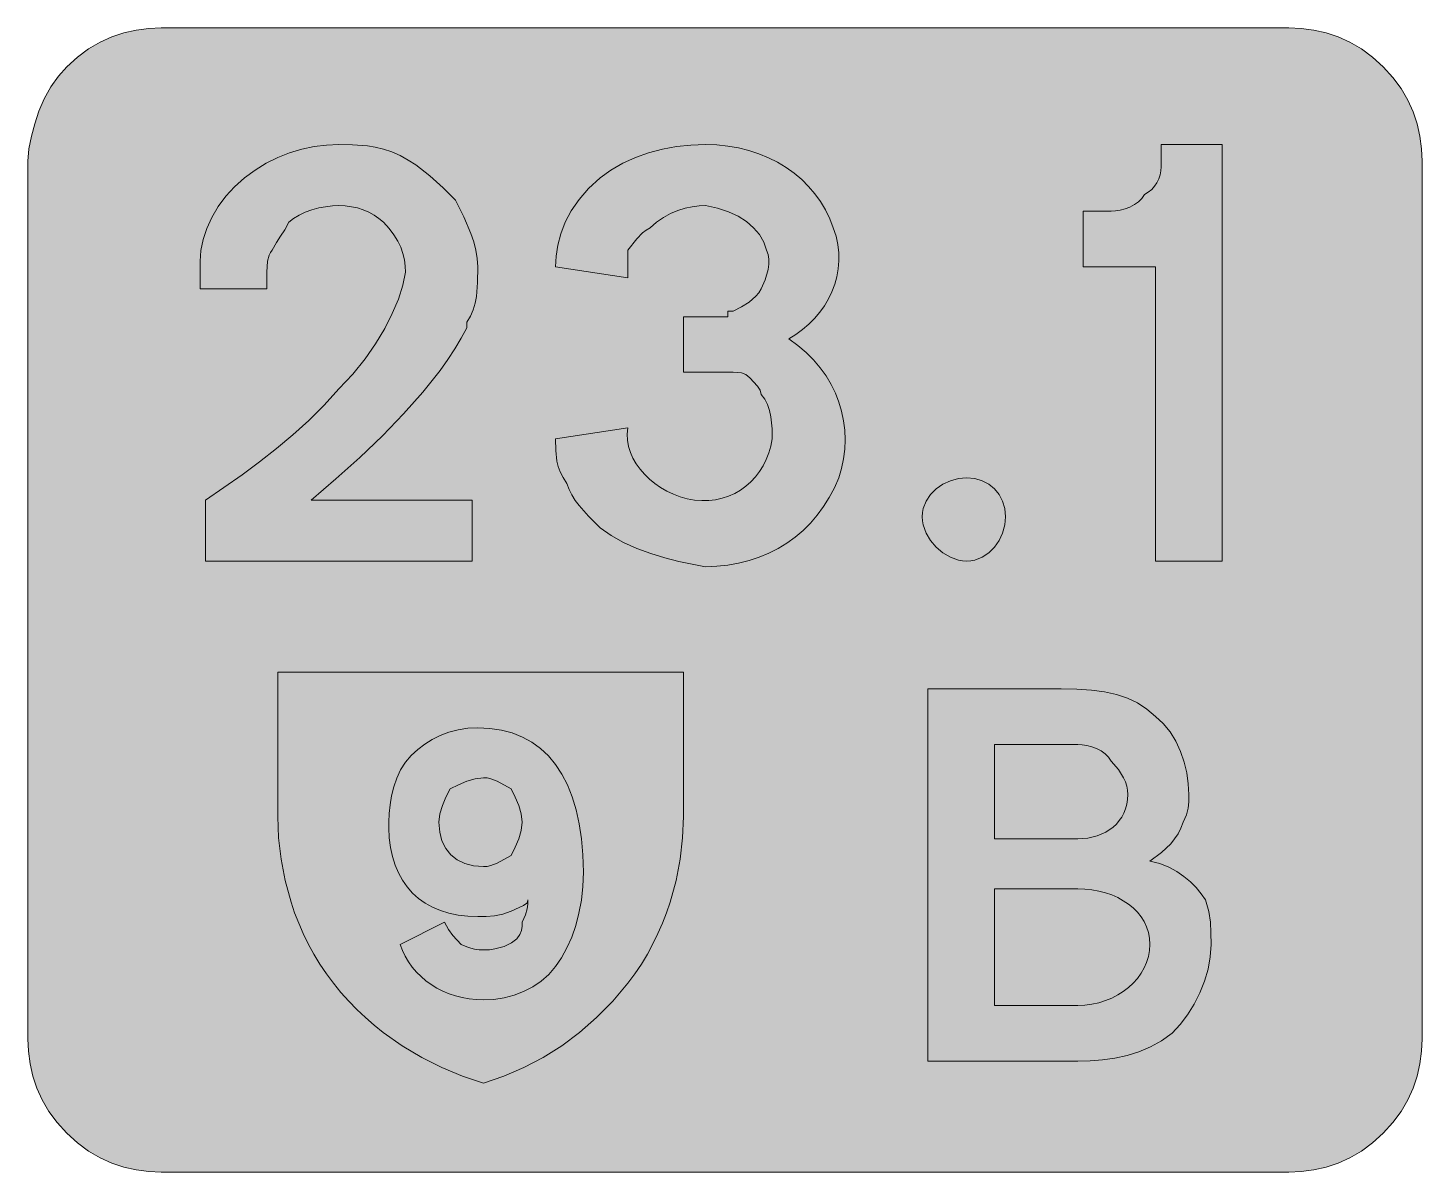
# Model space of a CAD drawing. Header units: metres. Extents: x 133 to 434, y 11 to 258.
import ezdxf

# ---------------------------------------------------------------- set-up
doc = ezdxf.new("R2010")
doc.units = ezdxf.units.M
for name, color, linetype, true_color in [('FILL_BLACK_000000', 7, 'Continuous', 0x000000), ('FILL_LIME_00FF00', 7, 'Continuous', 0x00ff00), ('FILL_WHITE_FFFFFF', 7, 'Continuous', 0xffffff), ('FILL_YELLOW_FFFF00', 7, 'Continuous', 0xffff00)]:
    doc.layers.add(name, color=color, linetype=linetype, true_color=true_color)

msp = doc.modelspace()

# ---------------------------------------------------------------- hatches: boundary and pattern name
at = {"layer": 'FILL_BLACK_000000', "true_color": 0x000000}
h = msp.add_hatch(color=7, dxfattribs=at)
h.dxf.hatch_style = 1
h.paths.add_polyline_path([(223.65, 63.21), (224.55, 61.95), (226.35, 60), (227.94, 59.31), (229.2, 58.95), (230.23, 58.82), (231.15, 58.8), (232.44, 58.85), (233.63, 59.01), (235.65, 59.55), (237.23, 60.32), (238.35, 61.2), (239.04, 62.1), (239.4, 63), (239.53, 63.9), (239.55, 64.8), (240.24, 66.39), (240.6, 67.65), (240.73, 68.68), (240.75, 69.6), (240.69, 69.2), (240.53, 68.89), (239.85, 68.4), (237.15, 67.2), (235.35, 66.51), (233.55, 66.15), (231.75, 66.02), (229.95, 66), (227.76, 66.08), (225.68, 66.33), (223.72, 66.74), (221.89, 67.31), (220.18, 68.04), (218.6, 68.91), (217.16, 69.93), (215.85, 71.1), (214.68, 72.41), (213.66, 73.85), (212.79, 75.43), (212.06, 77.14), (211.49, 78.97), (211.08, 80.93), (210.83, 83.01), (210.75, 85.2), (210.75, 86.4), (210.81, 88.25), (210.99, 90.17), (211.32, 92.12), (211.8, 94.05), (212.45, 95.93), (213.28, 97.71), (214.31, 99.34), (215.55, 100.8), (216.96, 102.09), (218.48, 103.26), (220.11, 104.28), (221.85, 105.15), (223.71, 105.85), (225.68, 106.37), (227.76, 106.69), (229.95, 106.8), (232.58, 106.67), (235.06, 106.3), (237.4, 105.67), (239.59, 104.79), (241.62, 103.67), (243.49, 102.31), (245.2, 100.7), (246.75, 98.85), (248.13, 96.76), (249.33, 94.44), (250.36, 91.88), (251.21, 89.08), (251.88, 86.05), (252.36, 82.8), (252.65, 79.31), (252.75, 75.6), (252.64, 72.51), (252.32, 69.54), (251.8, 66.72), (251.1, 64.05), (250.23, 61.55), (249.21, 59.23), (248.04, 57.11), (246.75, 55.2), (245.29, 53.51), (243.64, 52.05), (241.81, 50.81), (239.85, 49.8), (237.77, 49.01), (235.61, 48.45), (233.4, 48.11), (231.15, 48), (229.59, 48.06), (228.06, 48.22), (226.58, 48.49), (225.13, 48.86), (223.74, 49.33), (222.4, 49.9), (221.12, 50.56), (219.9, 51.3), (218.75, 52.13), (217.69, 53.04), (216.7, 54.03), (215.79, 55.09), (214.98, 56.22), (214.27, 57.42), (213.66, 58.68), (213.15, 60), (222.75, 64.8), (223.65, 63.21)])
h.paths.add_polyline_path([(227.55, 95.25), (225.75, 94.48), (223.95, 93.6), (223.07, 91.8), (222.3, 90), (221.76, 88.2), (221.55, 86.4), (221.72, 84.26), (222.21, 82.37), (223.01, 80.73), (224.1, 79.35), (225.48, 78.26), (227.12, 77.46), (229.01, 76.97), (231.15, 76.8), (232, 76.85), (232.76, 77.01), (234.15, 77.55), (237.15, 79.2), (238.03, 81), (238.8, 82.8), (239.34, 84.6), (239.55, 86.4), (239.34, 88.2), (238.8, 90), (238.03, 91.8), (237.15, 93.6), (234.15, 95.25), (232.76, 95.79), (232, 95.95), (231.15, 96), (229.35, 95.79), (227.55, 95.25)], flags=16)
at = {"layer": 'FILL_LIME_00FF00', "true_color": 0x00ff00}
h = msp.add_hatch(color=7, dxfattribs=at)
h.dxf.hatch_style = 1
h.paths.add_polyline_path([(405.15, 258), (407.85, 257.89), (410.53, 257.53), (413.19, 256.92), (415.8, 256.05), (418.36, 254.89), (420.84, 253.44), (423.25, 251.68), (425.55, 249.6), (427.63, 247.3), (429.39, 244.89), (430.84, 242.41), (432, 239.85), (432.87, 237.24), (433.48, 234.58), (433.84, 231.9), (433.95, 229.2), (433.95, 39.6), (433.84, 36.9), (433.48, 34.22), (432.87, 31.56), (432, 28.95), (430.84, 26.39), (429.39, 23.91), (427.63, 21.5), (425.55, 19.2), (423.25, 17.12), (420.84, 15.36), (418.36, 13.91), (415.8, 12.75), (413.19, 11.88), (410.53, 11.27), (407.85, 10.91), (405.15, 10.8), (161.55, 10.8), (158.85, 10.91), (156.17, 11.27), (153.51, 11.88), (150.9, 12.75), (148.34, 13.91), (145.86, 15.36), (143.45, 17.12), (141.15, 19.2), (139.07, 21.5), (137.31, 23.91), (135.86, 26.39), (134.7, 28.95), (133.83, 31.56), (133.22, 34.22), (132.86, 36.9), (132.75, 39.6), (132.75, 229.2), (132.96, 231.9), (133.5, 234.6), (134.27, 237.3), (135.15, 240), (136.26, 242.68), (137.7, 245.25), (139.37, 247.59), (141.15, 249.6), (143.45, 251.68), (145.86, 253.44), (148.34, 254.89), (150.9, 256.05), (153.51, 256.92), (156.17, 257.53), (158.85, 257.89), (161.55, 258), (405.15, 258)])
at = {"layer": 'FILL_WHITE_FFFFFF', "true_color": 0xffffff}
h = msp.add_hatch(color=7, dxfattribs=at)
h.dxf.hatch_style = 1
h.paths.add_polyline_path([(169.95, 201.6), (169.95, 207.6), (170.12, 209.9), (170.61, 212.27), (171.41, 214.67), (172.5, 217.05), (173.88, 219.38), (175.52, 221.61), (177.41, 223.69), (179.55, 225.6), (181.85, 227.29), (184.26, 228.75), (186.74, 229.99), (189.3, 231), (191.91, 231.79), (194.57, 232.35), (197.25, 232.69), (199.95, 232.8), (202.86, 232.76), (206.1, 232.5), (207.81, 232.21), (209.57, 231.79), (211.35, 231.19), (213.15, 230.4), (214.9, 229.45), (216.54, 228.39), (219.6, 226.05), (222.43, 223.48), (225.15, 220.8), (226.91, 217.2), (228.45, 213.6), (229.06, 211.8), (229.54, 210), (229.84, 208.2), (229.95, 206.4), (229.91, 203.01), (229.65, 199.95), (229.36, 198.51), (228.94, 197.12), (228.34, 195.75), (227.55, 194.4), (227.55, 193.2), (226.34, 190.94), (224.97, 188.65), (223.46, 186.34), (221.79, 184.01), (218.08, 179.32), (213.9, 174.6), (209.33, 169.88), (204.43, 165.19), (199.28, 160.55), (193.95, 156), (228.75, 156), (228.75, 142.8), (171.15, 142.8), (171.15, 156), (179.03, 161.44), (182.79, 164.23), (186.45, 167.1), (189.99, 170.09), (193.43, 173.21), (196.74, 176.51), (199.95, 180), (202.93, 183.2), (205.58, 186.47), (207.88, 189.77), (209.85, 193.05), (211.48, 196.28), (212.78, 199.41), (213.73, 202.39), (214.35, 205.2), (214.29, 206.55), (214.11, 207.9), (213.78, 209.25), (213.3, 210.6), (212.65, 211.95), (211.82, 213.3), (210.79, 214.65), (209.55, 216), (208.6, 216.84), (207.54, 217.57), (206.41, 218.19), (205.2, 218.7), (203.94, 219.09), (202.63, 219.37), (201.3, 219.54), (199.95, 219.6), (198.55, 219.54), (197.08, 219.37), (195.58, 219.09), (194.1, 218.7), (192.67, 218.19), (191.34, 217.57), (190.16, 216.84), (189.15, 216), (188.25, 214.39), (187.35, 213), (186.45, 211.61), (185.55, 210), (185.15, 209.5), (184.86, 208.91), (184.5, 207.6), (184.35, 205.2), (184.35, 201.6), (169.95, 201.6)])
h = msp.add_hatch(color=7, dxfattribs=at)
h.dxf.hatch_style = 1
h.paths.add_polyline_path([(293.51, 171.37), (293.25, 174), (292.96, 175.34), (292.54, 176.62), (291.94, 177.8), (291.15, 178.8), (290.94, 179.7), (290.4, 180.6), (288.75, 182.4), (287.85, 183.09), (286.95, 183.45), (286.05, 183.58), (285.15, 183.6), (274.35, 183.6), (274.35, 195.6), (283.95, 195.6), (283.95, 196.8), (285.15, 196.8), (286.93, 197.72), (288.6, 198.75), (290.04, 200.01), (290.65, 200.75), (291.15, 201.6), (292.01, 203.59), (292.65, 205.8), (292.81, 206.92), (292.84, 208.01), (292.69, 209.05), (292.35, 210), (291.73, 211.74), (290.79, 213.36), (289.54, 214.83), (288, 216.15), (286.17, 217.3), (284.08, 218.27), (281.74, 219.04), (279.15, 219.6), (277.75, 219.54), (276.26, 219.36), (274.72, 219.03), (273.15, 218.55), (271.58, 217.9), (270.04, 217.07), (268.55, 216.04), (267.15, 214.8), (266.3, 214.3), (265.56, 213.71), (264.3, 212.4), (262.35, 210), (262.35, 204), (246.75, 206.4), (246.87, 208.7), (247.24, 211.09), (247.89, 213.53), (248.85, 216), (250.15, 218.47), (251.81, 220.91), (253.87, 223.3), (256.35, 225.6), (258.71, 227.29), (261.26, 228.75), (263.99, 229.99), (266.85, 231), (269.83, 231.79), (272.89, 232.35), (276, 232.69), (279.15, 232.8), (281.6, 232.72), (283.98, 232.47), (286.29, 232.06), (288.53, 231.51), (290.68, 230.8), (292.73, 229.95), (294.69, 228.97), (296.55, 227.85), (298.29, 226.61), (299.92, 225.24), (301.41, 223.76), (302.78, 222.17), (304, 220.47), (305.07, 218.67), (305.99, 216.78), (306.75, 214.8), (307.33, 213), (307.72, 211.21), (307.92, 209.43), (307.95, 207.67), (307.81, 205.95), (307.51, 204.25), (307.05, 202.6), (306.45, 201), (305.71, 199.45), (304.83, 197.97), (303.82, 196.56), (302.7, 195.22), (301.46, 193.97), (300.12, 192.82), (298.68, 191.76), (297.15, 190.8), (299.09, 189.4), (300.86, 187.89), (302.47, 186.28), (303.9, 184.59), (305.17, 182.83), (306.26, 180.99), (307.19, 179.1), (307.95, 177.15), (308.54, 175.16), (308.96, 173.14), (309.22, 171.09), (309.3, 169.03), (309.22, 166.96), (308.96, 164.89), (308.54, 162.84), (307.95, 160.8), (306.98, 158.61), (305.88, 156.53), (304.64, 154.57), (303.28, 152.74), (301.8, 151.03), (300.21, 149.45), (298.51, 148.01), (296.7, 146.7), (294.8, 145.53), (292.8, 144.51), (290.71, 143.64), (288.54, 142.91), (286.3, 142.34), (283.98, 141.93), (281.6, 141.68), (279.15, 141.6), (273.39, 142.74), (270.35, 143.52), (267.3, 144.45), (264.3, 145.55), (261.43, 146.83), (258.76, 148.31), (256.35, 150), (253.88, 152.51), (251.85, 154.8), (251.01, 155.93), (250.28, 157.09), (249.66, 158.3), (249.15, 159.6), (248.36, 160.9), (247.76, 162.11), (247.34, 163.27), (247.05, 164.4), (246.79, 166.69), (246.75, 169.2), (262.35, 171.6), (262.22, 170.25), (262.28, 168.91), (262.51, 167.59), (262.91, 166.29), (263.47, 165.03), (264.16, 163.82), (265, 162.65), (265.95, 161.55), (267.02, 160.52), (268.19, 159.56), (269.45, 158.7), (270.79, 157.93), (272.2, 157.27), (273.67, 156.72), (275.19, 156.29), (276.75, 156), (278.31, 155.86), (279.83, 155.88), (281.32, 156.05), (282.75, 156.37), (284.13, 156.84), (285.44, 157.43), (286.68, 158.16), (287.85, 159), (288.93, 159.96), (289.92, 161.02), (290.81, 162.17), (291.6, 163.42), (292.27, 164.76), (292.83, 166.17), (293.26, 167.65), (293.55, 169.2), (293.51, 171.37)])
h = msp.add_hatch(color=7, dxfattribs=at)
h.dxf.hatch_style = 1
h.paths.add_polyline_path([(376.35, 142.8), (376.35, 206.4), (360.75, 206.4), (360.75, 218.4), (366.75, 218.4), (367.7, 218.46), (368.72, 218.62), (369.77, 218.91), (370.8, 219.3), (371.78, 219.81), (372.66, 220.42), (373.39, 221.16), (373.95, 222), (374.79, 222.5), (375.53, 223.11), (376.14, 223.79), (376.65, 224.55), (377.04, 225.36), (377.33, 226.22), (377.49, 227.1), (377.55, 228), (377.55, 232.8), (390.75, 232.8), (390.75, 142.8), (376.35, 142.8)])
h = msp.add_hatch(color=7, dxfattribs=at)
h.dxf.hatch_style = 1
h.paths.add_polyline_path([(343.79, 150.61), (343.31, 148.87), (342.56, 147.25), (341.55, 145.8), (340.32, 144.57), (338.89, 143.62), (337.29, 143.02), (336.44, 142.86), (335.55, 142.8), (334.65, 142.86), (333.76, 143.02), (332.03, 143.62), (330.4, 144.57), (328.95, 145.8), (327.72, 147.25), (326.78, 148.87), (326.17, 150.61), (326.01, 151.5), (325.95, 152.4), (326.01, 153.29), (326.17, 154.14), (326.78, 155.74), (327.72, 157.17), (328.95, 158.4), (330.4, 159.41), (332.03, 160.16), (333.76, 160.64), (335.55, 160.8), (337.29, 160.64), (338.89, 160.16), (340.32, 159.41), (341.55, 158.4), (342.56, 157.17), (343.31, 155.74), (343.79, 154.14), (343.95, 152.4), (343.79, 150.61)])
h = msp.add_hatch(color=7, dxfattribs=at)
h.dxf.hatch_style = 1
h.paths.add_polyline_path([(380.95, 75.76), (382.5, 74.7), (383.88, 73.52), (385.11, 72.26), (386.19, 70.95), (387.15, 69.6), (387.84, 67.09), (388.2, 64.8), (388.33, 62.51), (388.35, 60), (388.19, 57.3), (387.71, 54.64), (386.96, 52.03), (385.95, 49.5), (384.72, 47.09), (383.29, 44.81), (381.69, 42.71), (379.95, 40.8), (377.65, 39.16), (375.24, 37.84), (372.76, 36.79), (370.2, 36), (367.59, 35.43), (364.93, 35.06), (362.25, 34.86), (359.55, 34.8), (327.15, 34.8), (327.15, 115.2), (355.95, 115.2), (359.39, 115.14), (362.51, 114.94), (365.36, 114.57), (367.95, 114), (370.32, 113.21), (372.49, 112.16), (374.49, 110.84), (376.35, 109.2), (378.04, 107.69), (379.5, 105.9), (380.74, 103.88), (381.75, 101.7), (382.54, 99.4), (383.1, 97.05), (383.44, 94.7), (383.55, 92.4), (383.53, 90.79), (383.4, 89.4), (383.04, 88.01), (382.35, 86.4), (381.84, 85.1), (381.23, 83.91), (380.49, 82.79), (379.65, 81.75), (378.69, 80.76), (377.63, 79.82), (375.15, 78), (377.29, 77.44), (379.22, 76.69), (380.95, 75.76)])
h.paths.add_polyline_path([(363.77, 83.46), (365.6, 84.26), (367.2, 85.35), (367.9, 86), (368.51, 86.73), (369.05, 87.51), (369.51, 88.37), (369.87, 89.29), (370.13, 90.26), (370.29, 91.3), (370.35, 92.4), (370.29, 93.3), (370.13, 94.2), (369.84, 95.1), (369.45, 96), (368.33, 97.8), (366.75, 99.6), (366.19, 100.44), (365.46, 101.17), (364.58, 101.79), (363.6, 102.3), (362.57, 102.69), (361.52, 102.97), (360.5, 103.14), (359.55, 103.2), (341.55, 103.2), (341.55, 82.8), (359.55, 82.8), (361.74, 82.97), (363.77, 83.46)], flags=16)
h.paths.add_polyline_path([(362.63, 47.07), (364.11, 47.4), (365.53, 47.85), (366.89, 48.41), (368.18, 49.08), (369.38, 49.84), (370.5, 50.7), (371.52, 51.64), (372.43, 52.66), (373.22, 53.75), (373.89, 54.9), (374.43, 56.11), (374.82, 57.37), (375.07, 58.67), (375.15, 60), (375.07, 61.32), (374.82, 62.58), (374.43, 63.78), (373.89, 64.91), (373.22, 65.97), (372.43, 66.96), (371.52, 67.87), (370.5, 68.7), (369.38, 69.44), (368.18, 70.1), (366.89, 70.67), (365.53, 71.14), (364.11, 71.51), (362.63, 71.78), (361.11, 71.94), (359.55, 72), (341.55, 72), (341.55, 46.8), (359.55, 46.8), (361.11, 46.87), (362.63, 47.07)], flags=16)
at = {"layer": 'FILL_YELLOW_FFFF00', "true_color": 0xffff00}
h = msp.add_hatch(color=7, dxfattribs=at)
h.dxf.hatch_style = 1
h.paths.add_polyline_path([(226.66, 31.52), (222.21, 33.37), (217.84, 35.57), (213.6, 38.1), (209.53, 40.97), (207.57, 42.53), (205.67, 44.17), (203.83, 45.9), (202.06, 47.72), (200.37, 49.62), (198.75, 51.6), (197.23, 53.65), (195.82, 55.76), (194.52, 57.9), (193.33, 60.09), (192.24, 62.32), (191.26, 64.57), (190.38, 66.85), (189.6, 69.15), (188.33, 73.78), (187.44, 78.43), (186.92, 83.05), (186.75, 87.6), (186.75, 118.8), (274.35, 118.8), (274.35, 87.6), (274.18, 83.05), (273.66, 78.43), (272.77, 73.78), (271.5, 69.15), (270.72, 66.85), (269.84, 64.57), (268.86, 62.32), (267.77, 60.09), (266.58, 57.9), (265.28, 55.76), (263.87, 53.65), (262.35, 51.6), (259.09, 47.72), (255.62, 44.17), (251.95, 40.97), (248.1, 38.1), (244.08, 35.57), (239.91, 33.37), (235.59, 31.52), (231.15, 30), (226.66, 31.52)])

# ---------------------------------------------------------------- linework, layer by layer
at = {"layer": 'FILL_BLACK_000000', "lineweight": 0, "true_color": 0x000000}
for points in [[(223.65, 63.21), (224.55, 61.95), (226.35, 60), (227.94, 59.31), (229.2, 58.95), (230.23, 58.82), (231.15, 58.8), (232.44, 58.85), (233.63, 59.01), (235.65, 59.55), (237.23, 60.32), (238.35, 61.2), (239.04, 62.1), (239.4, 63), (239.53, 63.9), (239.55, 64.8), (240.24, 66.39), (240.6, 67.65), (240.73, 68.68), (240.75, 69.6), (240.69, 69.2), (240.53, 68.89), (239.85, 68.4), (237.15, 67.2), (235.35, 66.51), (233.55, 66.15), (231.75, 66.02), (229.95, 66), (227.76, 66.08), (225.68, 66.33), (223.72, 66.74), (221.89, 67.31), (220.18, 68.04), (218.6, 68.91), (217.16, 69.93), (215.85, 71.1), (214.68, 72.41), (213.66, 73.85), (212.79, 75.43), (212.06, 77.14), (211.49, 78.97), (211.08, 80.93), (210.83, 83.01), (210.75, 85.2), (210.75, 86.4), (210.81, 88.25), (210.99, 90.17), (211.32, 92.12), (211.8, 94.05), (212.45, 95.93), (213.28, 97.71), (214.31, 99.34), (215.55, 100.8), (216.96, 102.09), (218.48, 103.26), (220.11, 104.28), (221.85, 105.15), (223.71, 105.85), (225.68, 106.37), (227.76, 106.69), (229.95, 106.8), (232.58, 106.67), (235.06, 106.3), (237.4, 105.67), (239.59, 104.79), (241.62, 103.67), (243.49, 102.31), (245.2, 100.7), (246.75, 98.85), (248.13, 96.76), (249.33, 94.44), (250.36, 91.88), (251.21, 89.08), (251.88, 86.05), (252.36, 82.8), (252.65, 79.31), (252.75, 75.6), (252.64, 72.51), (252.32, 69.54), (251.8, 66.72), (251.1, 64.05), (250.23, 61.55), (249.21, 59.23), (248.04, 57.11), (246.75, 55.2), (245.29, 53.51), (243.64, 52.05), (241.81, 50.81), (239.85, 49.8), (237.77, 49.01), (235.61, 48.45), (233.4, 48.11), (231.15, 48), (229.59, 48.06), (228.06, 48.22), (226.58, 48.49), (225.13, 48.86), (223.74, 49.33), (222.4, 49.9), (221.12, 50.56), (219.9, 51.3), (218.75, 52.13), (217.69, 53.04), (216.7, 54.03), (215.79, 55.09), (214.98, 56.22), (214.27, 57.42), (213.66, 58.68), (213.15, 60), (222.75, 64.8)], [(227.55, 95.25), (225.75, 94.48), (223.95, 93.6), (223.07, 91.8), (222.3, 90), (221.76, 88.2), (221.55, 86.4), (221.72, 84.26), (222.21, 82.37), (223.01, 80.73), (224.1, 79.35), (225.48, 78.26), (227.12, 77.46), (229.01, 76.97), (231.15, 76.8), (232, 76.85), (232.76, 77.01), (234.15, 77.55), (237.15, 79.2), (238.03, 81), (238.8, 82.8), (239.34, 84.6), (239.55, 86.4), (239.34, 88.2), (238.8, 90), (238.03, 91.8), (237.15, 93.6), (234.15, 95.25), (232.76, 95.79), (232, 95.95), (231.15, 96), (229.35, 95.79)]]:
    msp.add_lwpolyline(points, close=True, dxfattribs=at)
at = {"layer": 'FILL_LIME_00FF00', "lineweight": 0, "true_color": 0x00ff00}
msp.add_lwpolyline([(405.15, 258), (407.85, 257.89), (410.53, 257.53), (413.19, 256.92), (415.8, 256.05), (418.36, 254.89), (420.84, 253.44), (423.25, 251.68), (425.55, 249.6), (427.63, 247.3), (429.39, 244.89), (430.84, 242.41), (432, 239.85), (432.87, 237.24), (433.48, 234.58), (433.84, 231.9), (433.95, 229.2), (433.95, 39.6), (433.84, 36.9), (433.48, 34.22), (432.87, 31.56), (432, 28.95), (430.84, 26.39), (429.39, 23.91), (427.63, 21.5), (425.55, 19.2), (423.25, 17.12), (420.84, 15.36), (418.36, 13.91), (415.8, 12.75), (413.19, 11.88), (410.53, 11.27), (407.85, 10.91), (405.15, 10.8), (161.55, 10.8), (158.85, 10.91), (156.17, 11.27), (153.51, 11.88), (150.9, 12.75), (148.34, 13.91), (145.86, 15.36), (143.45, 17.12), (141.15, 19.2), (139.07, 21.5), (137.31, 23.91), (135.86, 26.39), (134.7, 28.95), (133.83, 31.56), (133.22, 34.22), (132.86, 36.9), (132.75, 39.6), (132.75, 229.2), (132.96, 231.9), (133.5, 234.6), (134.27, 237.3), (135.15, 240), (136.26, 242.68), (137.7, 245.25), (139.37, 247.59), (141.15, 249.6), (143.45, 251.68), (145.86, 253.44), (148.34, 254.89), (150.9, 256.05), (153.51, 256.92), (156.17, 257.53), (158.85, 257.89), (161.55, 258)], close=True, dxfattribs=at)
at = {"layer": 'FILL_WHITE_FFFFFF', "lineweight": 0, "true_color": 0xffffff}
for points in [[(169.95, 201.6), (169.95, 207.6), (170.12, 209.9), (170.61, 212.27), (171.41, 214.67), (172.5, 217.05), (173.88, 219.38), (175.52, 221.61), (177.41, 223.69), (179.55, 225.6), (181.85, 227.29), (184.26, 228.75), (186.74, 229.99), (189.3, 231), (191.91, 231.79), (194.57, 232.35), (197.25, 232.69), (199.95, 232.8), (202.86, 232.76), (206.1, 232.5), (207.81, 232.21), (209.57, 231.79), (211.35, 231.19), (213.15, 230.4), (214.9, 229.45), (216.54, 228.39), (219.6, 226.05), (222.43, 223.48), (225.15, 220.8), (226.91, 217.2), (228.45, 213.6), (229.06, 211.8), (229.54, 210), (229.84, 208.2), (229.95, 206.4), (229.91, 203.01), (229.65, 199.95), (229.36, 198.51), (228.94, 197.12), (228.34, 195.75), (227.55, 194.4), (227.55, 193.2), (226.34, 190.94), (224.97, 188.65), (223.46, 186.34), (221.79, 184.01), (218.08, 179.32), (213.9, 174.6), (209.33, 169.88), (204.43, 165.19), (199.28, 160.55), (193.95, 156), (228.75, 156), (228.75, 142.8), (171.15, 142.8), (171.15, 156), (179.03, 161.44), (182.79, 164.23), (186.45, 167.1), (189.99, 170.09), (193.43, 173.21), (196.74, 176.51), (199.95, 180), (202.93, 183.2), (205.58, 186.47), (207.88, 189.77), (209.85, 193.05), (211.48, 196.28), (212.78, 199.41), (213.73, 202.39), (214.35, 205.2), (214.29, 206.55), (214.11, 207.9), (213.78, 209.25), (213.3, 210.6), (212.65, 211.95), (211.82, 213.3), (210.79, 214.65), (209.55, 216), (208.6, 216.84), (207.54, 217.57), (206.41, 218.19), (205.2, 218.7), (203.94, 219.09), (202.63, 219.37), (201.3, 219.54), (199.95, 219.6), (198.55, 219.54), (197.08, 219.37), (195.58, 219.09), (194.1, 218.7), (192.67, 218.19), (191.34, 217.57), (190.16, 216.84), (189.15, 216), (188.25, 214.39), (187.35, 213), (186.45, 211.61), (185.55, 210), (185.15, 209.5), (184.86, 208.91), (184.5, 207.6), (184.35, 205.2), (184.35, 201.6)], [(293.51, 171.37), (293.25, 174), (292.96, 175.34), (292.54, 176.62), (291.94, 177.8), (291.15, 178.8), (290.94, 179.7), (290.4, 180.6), (288.75, 182.4), (287.85, 183.09), (286.95, 183.45), (286.05, 183.58), (285.15, 183.6), (274.35, 183.6), (274.35, 195.6), (283.95, 195.6), (283.95, 196.8), (285.15, 196.8), (286.93, 197.72), (288.6, 198.75), (290.04, 200.01), (290.65, 200.75), (291.15, 201.6), (292.01, 203.59), (292.65, 205.8), (292.81, 206.92), (292.84, 208.01), (292.69, 209.05), (292.35, 210), (291.73, 211.74), (290.79, 213.36), (289.54, 214.83), (288, 216.15), (286.17, 217.3), (284.08, 218.27), (281.74, 219.04), (279.15, 219.6), (277.75, 219.54), (276.26, 219.36), (274.72, 219.03), (273.15, 218.55), (271.58, 217.9), (270.04, 217.07), (268.55, 216.04), (267.15, 214.8), (266.3, 214.3), (265.56, 213.71), (264.3, 212.4), (262.35, 210), (262.35, 204), (246.75, 206.4), (246.87, 208.7), (247.24, 211.09), (247.89, 213.53), (248.85, 216), (250.15, 218.47), (251.81, 220.91), (253.87, 223.3), (256.35, 225.6), (258.71, 227.29), (261.26, 228.75), (263.99, 229.99), (266.85, 231), (269.83, 231.79), (272.89, 232.35), (276, 232.69), (279.15, 232.8), (281.6, 232.72), (283.98, 232.47), (286.29, 232.06), (288.53, 231.51), (290.68, 230.8), (292.73, 229.95), (294.69, 228.97), (296.55, 227.85), (298.29, 226.61), (299.92, 225.24), (301.41, 223.76), (302.78, 222.17), (304, 220.47), (305.07, 218.67), (305.99, 216.78), (306.75, 214.8), (307.33, 213), (307.72, 211.21), (307.92, 209.43), (307.95, 207.67), (307.81, 205.95), (307.51, 204.25), (307.05, 202.6), (306.45, 201), (305.71, 199.45), (304.83, 197.97), (303.82, 196.56), (302.7, 195.22), (301.46, 193.97), (300.12, 192.82), (298.68, 191.76), (297.15, 190.8), (299.09, 189.4), (300.86, 187.89), (302.47, 186.28), (303.9, 184.59), (305.17, 182.83), (306.26, 180.99), (307.19, 179.1), (307.95, 177.15), (308.54, 175.16), (308.96, 173.14), (309.22, 171.09), (309.3, 169.03), (309.22, 166.96), (308.96, 164.89), (308.54, 162.84), (307.95, 160.8), (306.98, 158.61), (305.88, 156.53), (304.64, 154.57), (303.28, 152.74), (301.8, 151.03), (300.21, 149.45), (298.51, 148.01), (296.7, 146.7), (294.8, 145.53), (292.8, 144.51), (290.71, 143.64), (288.54, 142.91), (286.3, 142.34), (283.98, 141.93), (281.6, 141.68), (279.15, 141.6), (273.39, 142.74), (270.35, 143.52), (267.3, 144.45), (264.3, 145.55), (261.43, 146.83), (258.76, 148.31), (256.35, 150), (253.88, 152.51), (251.85, 154.8), (251.01, 155.93), (250.28, 157.09), (249.66, 158.3), (249.15, 159.6), (248.36, 160.9), (247.76, 162.11), (247.34, 163.27), (247.05, 164.4), (246.79, 166.69), (246.75, 169.2), (262.35, 171.6), (262.22, 170.25), (262.28, 168.91), (262.51, 167.59), (262.91, 166.29), (263.47, 165.03), (264.16, 163.82), (265, 162.65), (265.95, 161.55), (267.02, 160.52), (268.19, 159.56), (269.45, 158.7), (270.79, 157.93), (272.2, 157.27), (273.67, 156.72), (275.19, 156.29), (276.75, 156), (278.31, 155.86), (279.83, 155.88), (281.32, 156.05), (282.75, 156.37), (284.13, 156.84), (285.44, 157.43), (286.68, 158.16), (287.85, 159), (288.93, 159.96), (289.92, 161.02), (290.81, 162.17), (291.6, 163.42), (292.27, 164.76), (292.83, 166.17), (293.26, 167.65), (293.55, 169.2)], [(376.35, 142.8), (376.35, 206.4), (360.75, 206.4), (360.75, 218.4), (366.75, 218.4), (367.7, 218.46), (368.72, 218.62), (369.77, 218.91), (370.8, 219.3), (371.78, 219.81), (372.66, 220.42), (373.39, 221.16), (373.95, 222), (374.79, 222.5), (375.53, 223.11), (376.14, 223.79), (376.65, 224.55), (377.04, 225.36), (377.33, 226.22), (377.49, 227.1), (377.55, 228), (377.55, 232.8), (390.75, 232.8), (390.75, 142.8)], [(343.79, 150.61), (343.31, 148.87), (342.56, 147.25), (341.55, 145.8), (340.32, 144.57), (338.89, 143.62), (337.29, 143.02), (336.44, 142.86), (335.55, 142.8), (334.65, 142.86), (333.76, 143.02), (332.03, 143.62), (330.4, 144.57), (328.95, 145.8), (327.72, 147.25), (326.78, 148.87), (326.17, 150.61), (326.01, 151.5), (325.95, 152.4), (326.01, 153.29), (326.17, 154.14), (326.78, 155.74), (327.72, 157.17), (328.95, 158.4), (330.4, 159.41), (332.03, 160.16), (333.76, 160.64), (335.55, 160.8), (337.29, 160.64), (338.89, 160.16), (340.32, 159.41), (341.55, 158.4), (342.56, 157.17), (343.31, 155.74), (343.79, 154.14), (343.95, 152.4)], [(380.95, 75.76), (382.5, 74.7), (383.88, 73.52), (385.11, 72.26), (386.19, 70.95), (387.15, 69.6), (387.84, 67.09), (388.2, 64.8), (388.33, 62.51), (388.35, 60), (388.19, 57.3), (387.71, 54.64), (386.96, 52.03), (385.95, 49.5), (384.72, 47.09), (383.29, 44.81), (381.69, 42.71), (379.95, 40.8), (377.65, 39.16), (375.24, 37.84), (372.76, 36.79), (370.2, 36), (367.59, 35.43), (364.93, 35.06), (362.25, 34.86), (359.55, 34.8), (327.15, 34.8), (327.15, 115.2), (355.95, 115.2), (359.39, 115.14), (362.51, 114.94), (365.36, 114.57), (367.95, 114), (370.32, 113.21), (372.49, 112.16), (374.49, 110.84), (376.35, 109.2), (378.04, 107.69), (379.5, 105.9), (380.74, 103.88), (381.75, 101.7), (382.54, 99.4), (383.1, 97.05), (383.44, 94.7), (383.55, 92.4), (383.53, 90.79), (383.4, 89.4), (383.04, 88.01), (382.35, 86.4), (381.84, 85.1), (381.23, 83.91), (380.49, 82.79), (379.65, 81.75), (378.69, 80.76), (377.63, 79.82), (375.15, 78), (377.29, 77.44), (379.22, 76.69)], [(363.77, 83.46), (365.6, 84.26), (367.2, 85.35), (367.9, 86), (368.51, 86.73), (369.05, 87.51), (369.51, 88.37), (369.87, 89.29), (370.13, 90.26), (370.29, 91.3), (370.35, 92.4), (370.29, 93.3), (370.13, 94.2), (369.84, 95.1), (369.45, 96), (368.33, 97.8), (366.75, 99.6), (366.19, 100.44), (365.46, 101.17), (364.58, 101.79), (363.6, 102.3), (362.57, 102.69), (361.52, 102.97), (360.5, 103.14), (359.55, 103.2), (341.55, 103.2), (341.55, 82.8), (359.55, 82.8), (361.74, 82.97)], [(362.63, 47.07), (364.11, 47.4), (365.53, 47.85), (366.89, 48.41), (368.18, 49.08), (369.38, 49.84), (370.5, 50.7), (371.52, 51.64), (372.43, 52.66), (373.22, 53.75), (373.89, 54.9), (374.43, 56.11), (374.82, 57.37), (375.07, 58.67), (375.15, 60), (375.07, 61.32), (374.82, 62.58), (374.43, 63.78), (373.89, 64.91), (373.22, 65.97), (372.43, 66.96), (371.52, 67.87), (370.5, 68.7), (369.38, 69.44), (368.18, 70.1), (366.89, 70.67), (365.53, 71.14), (364.11, 71.51), (362.63, 71.78), (361.11, 71.94), (359.55, 72), (341.55, 72), (341.55, 46.8), (359.55, 46.8), (361.11, 46.87)]]:
    msp.add_lwpolyline(points, close=True, dxfattribs=at)
at = {"layer": 'FILL_YELLOW_FFFF00', "lineweight": 0, "true_color": 0xffff00}
msp.add_lwpolyline([(226.66, 31.52), (222.21, 33.37), (217.84, 35.57), (213.6, 38.1), (209.53, 40.97), (207.57, 42.53), (205.67, 44.17), (203.83, 45.9), (202.06, 47.72), (200.37, 49.62), (198.75, 51.6), (197.23, 53.65), (195.82, 55.76), (194.52, 57.9), (193.33, 60.09), (192.24, 62.32), (191.26, 64.57), (190.38, 66.85), (189.6, 69.15), (188.33, 73.78), (187.44, 78.43), (186.92, 83.05), (186.75, 87.6), (186.75, 118.8), (274.35, 118.8), (274.35, 87.6), (274.18, 83.05), (273.66, 78.43), (272.77, 73.78), (271.5, 69.15), (270.72, 66.85), (269.84, 64.57), (268.86, 62.32), (267.77, 60.09), (266.58, 57.9), (265.28, 55.76), (263.87, 53.65), (262.35, 51.6), (259.09, 47.72), (255.62, 44.17), (251.95, 40.97), (248.1, 38.1), (244.08, 35.57), (239.91, 33.37), (235.59, 31.52), (231.15, 30)], close=True, dxfattribs=at)

doc.saveas('drawing.dxf')
